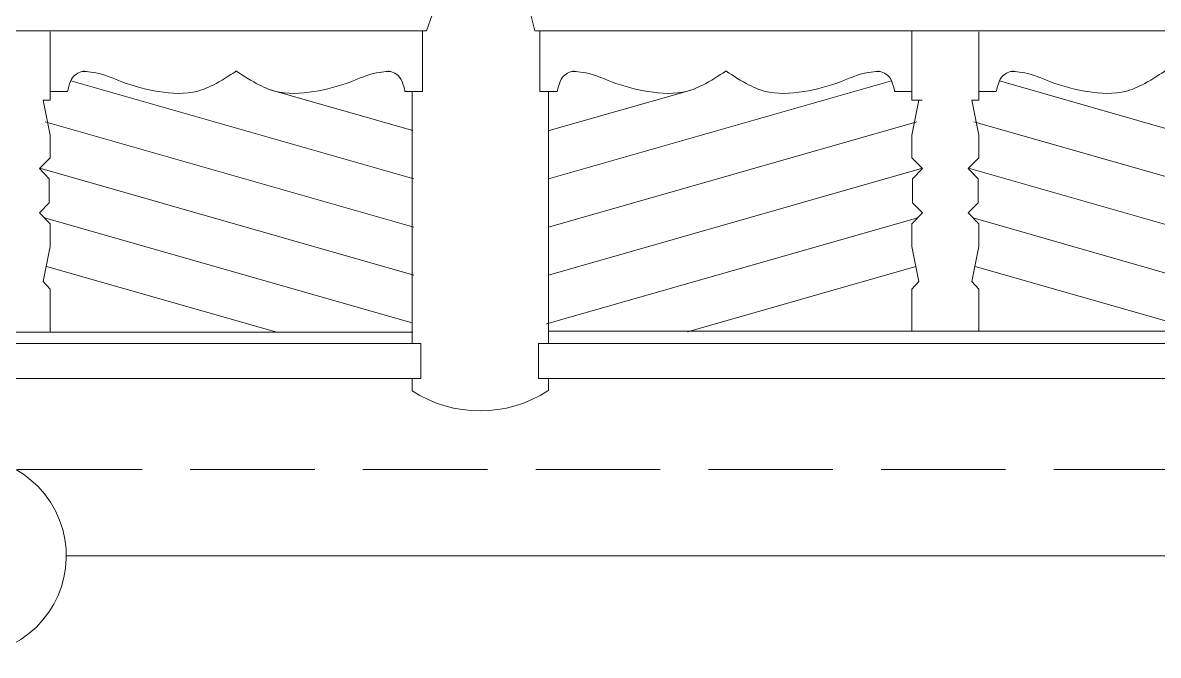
# Model space of a CAD drawing. Header units: millimetres. Extents: x 2399 to 111977, y 1313 to 59551.
# Drawn here: x 66880 to 69452, y 31347 to 32780 of the extents above; entities that cross this region are included whole.
import ezdxf

# ---------------------------------------------------------------- set-up
doc = ezdxf.new("R2010")
doc.units = ezdxf.units.MM
doc.linetypes.add('Невидимая', pattern=[391.222223, 282.222223, -109])
doc.layers.add('main line', color=7, linetype='Continuous', lineweight=13)

msp = doc.modelspace()

# ---------------------------------------------------------------- linework, layer by layer
at = {"layer": 'main line', "color": 7, "linetype": 'Continuous', "lineweight": 13}
for p, q in [((67794.0375, 32761.7402), (67807.3469, 32797.6933)), ((68030.4913, 32797.6933), (68040.1249, 32761.7402)), ((65936.2076, 32761.7402), (67794.0375, 32761.7402)), ((66941.5502, 32759.1498), (66941.5502, 32604.7052)), ((67785.2411, 32762.2018), (67785.2411, 32624.359)), ((68040.1249, 32761.7402), (69897.9548, 32761.7402)), ((68050.9733, 32762.2018), (68050.9733, 32624.359)), ((68894.0117, 32762.2018), (68894.0117, 32604.7052)), ((69045.4675, 32759.1498), (69045.4675, 32604.7052)), ((67765.3621, 32425.9717), (66988.5195, 32648.2451)), ((68070.8523, 32425.9717), (68847.6949, 32648.2451)), ((69869.2794, 32425.9717), (69092.4368, 32648.2451)), ((66941.5502, 32624.359), (66981.3082, 32624.359)), ((67763.5638, 32535.5034), (67439.8525, 32628.125)), ((67785.2411, 32624.359), (67745.4831, 32624.359)), ((67761.7398, 32053.5596), (67761.7398, 32624.359)), ((68050.9733, 32624.359), (68090.7313, 32624.359)), ((68070.8523, 32053.5596), (68070.8523, 32624.359)), ((68072.6506, 32535.5034), (68396.3619, 32628.125)), ((68894.6642, 32624.359), (68854.9062, 32624.359)), ((69045.4675, 32624.359), (69085.2255, 32624.359)), ((66925.9619, 32604.7052), (66941.5502, 32524.96)), ((66925.9619, 32604.7052), (66941.5502, 32604.7052)), ((68909.6, 32604.7052), (68894.0117, 32524.96)), ((68894.0117, 32604.7052), (68916.9455, 32604.7052)), ((69029.8792, 32604.7052), (69045.4675, 32524.96)), ((69029.8792, 32604.7052), (69045.4675, 32604.7052)), ((67765.3621, 32316.9545), (66930.7168, 32555.7667)), ((68070.8523, 32316.9545), (68905.4975, 32555.7667)), ((69869.2794, 32316.9545), (69034.6342, 32555.7667)), ((66941.5502, 32524.96), (66941.5502, 32473.5165)), ((68894.0117, 32524.96), (68894.0117, 32473.5165)), ((69045.4675, 32524.96), (69045.4675, 32473.5165)), ((66941.5502, 32473.5165), (66917.5148, 32450.022)), ((68894.0117, 32473.5165), (68918.0471, 32450.022)), ((69045.4675, 32473.5165), (69021.4322, 32450.022)), ((66917.5148, 32450.022), (66939.9347, 32426.0526)), ((67765.3621, 32207.9374), (66918.2515, 32450.3161)), ((68070.8523, 32207.9374), (68917.9629, 32450.3161)), ((68918.0471, 32450.022), (68895.6272, 32426.0526)), ((69021.4322, 32450.022), (69043.852, 32426.0526)), ((69869.2794, 32207.9374), (69022.1688, 32450.3161)), ((66939.9347, 32426.0526), (66939.9347, 32372.0858)), ((68895.6272, 32426.0526), (68895.6272, 32372.0858)), ((69043.852, 32426.0526), (69043.852, 32372.0858)), ((66917.4194, 32349.5705), (66939.9347, 32372.0858)), ((68918.1425, 32349.5705), (68895.6272, 32372.0858)), ((69021.3367, 32349.5705), (69043.852, 32372.0858)), ((66941.5502, 32324.6219), (66917.4194, 32349.5705)), ((67761.7398, 32099.9566), (66929.0648, 32338.205)), ((68066.0833, 32097.5557), (68907.1496, 32338.205)), ((68894.0117, 32324.6219), (68918.1425, 32349.5705)), ((69045.4675, 32324.6219), (69021.3367, 32349.5705)), ((69865.6571, 32098.8723), (69032.9821, 32338.205)), ((66941.5502, 32273.1785), (66941.5502, 32324.6219)), ((68894.0117, 32273.1785), (68894.0117, 32324.6219)), ((69045.4675, 32273.1785), (69045.4675, 32324.6219)), ((66925.9619, 32193.4333), (66941.5502, 32273.1785)), ((68909.6, 32193.4333), (68894.0117, 32273.1785)), ((69029.8792, 32193.4333), (69045.4675, 32273.1785)), ((67455.2792, 32078.6252), (66933.3631, 32227.958)), ((68385.3637, 32079.8923), (68902.8512, 32227.958)), ((69553.3665, 32080.2933), (69037.2805, 32227.958)), ((66925.9619, 32193.4333), (66941.7437, 32176.672)), ((68909.6, 32193.4333), (68894.0117, 32176.672)), ((69029.8792, 32193.4333), (69045.661, 32176.672)), ((66941.5502, 32176.9358), (66941.5502, 32078.6252)), ((68894.0117, 32176.672), (68894.0117, 32080.8881)), ((69045.4675, 32176.9358), (69045.4675, 32080.8881)), ((68070.8523, 32080.8881), (69865.6704, 32080.8881)), ((65966.935, 32078.6252), (67763.4679, 32078.6252)), ((65944.2776, 32053.5596), (67781.3765, 32053.5596)), ((67781.3765, 32053.5596), (67781.3765, 31973.9084)), ((68048.1949, 32053.5596), (69885.2938, 32053.5596)), ((68048.1949, 32053.5596), (68048.1949, 31973.9084)), ((66372.9742, 31973.9084), (67781.3765, 31973.9084)), ((67761.7398, 31945.7652), (67761.7398, 31973.9084)), ((68048.1949, 31973.9084), (69885.2938, 31973.9084)), ((68070.8523, 31945.7652), (68070.8523, 31973.9084)), ((70202.7583, 31572.0529), (66978.285, 31572.0529))]:
    msp.add_line(p, q, dxfattribs=at)
at = {"layer": 'main line', "color": 7, "linetype": 'Невидимая', "lineweight": 13}
msp.add_line((64911.9605, 31768.0669), (84389.2734, 31768.0669), dxfattribs=at)
at = {"layer": 'main line', "color": 7, "linetype": 'Continuous', "lineweight": 13}
for centre, radius, start, end in [((67915.6249, 32186.44), 285.6658, 237.4055533, 302.5944467), ((66753.285, 31572.0529), 225, 297.0439856, 296.7457516)]:
    msp.add_arc(centre, radius, start, end, dxfattribs=at)
for points, knots in [([(66981.3082, 32624.359), (66981.3082, 32624.359), (66983.0178, 32633.1474), (66985.9219, 32641.5777), (66988.3448, 32648.611), (66991.4752, 32655.5425), (66996.9041, 32660.5994), (67005.9961, 32669.0683), (67019.2614, 32670.5154), (67019.2614, 32670.5154)], [0, 0, 0, 0, 1, 1, 1, 2, 2, 2, 3, 3, 3, 3]), ([(67014.3153, 32669.543), (67014.3153, 32669.543), (67030.145, 32669.5558), (67045.5801, 32666.5272), (67065.8304, 32662.5539), (67084.6792, 32653.6232), (67104.0021, 32646.3042), (67130.9646, 32636.0915), (67158.8938, 32628.6996), (67187.3297, 32623.9766), (67217.04, 32619.0421), (67247.4399, 32617.5467), (67276.4896, 32625.1352), (67293.1648, 32629.4912), (67308.6427, 32637.2523), (67323.6462, 32645.7425), (67344.0282, 32657.2761), (67363.3956, 32670.5154), (67363.3956, 32670.5154)], [0, 0, 0, 0, 1, 1, 1, 2, 2, 2, 3, 3, 3, 4, 4, 4, 5, 5, 5, 6, 6, 6, 6]), ([(67712.476, 32669.543), (67712.476, 32669.543), (67696.6463, 32669.5558), (67681.2111, 32666.5272), (67660.9609, 32662.5539), (67642.1121, 32653.6232), (67622.7892, 32646.3042), (67595.8266, 32636.0915), (67567.8974, 32628.6996), (67539.4616, 32623.9766), (67509.7513, 32619.0421), (67479.3514, 32617.5467), (67450.3017, 32625.1352), (67433.6265, 32629.4912), (67418.1486, 32637.2523), (67403.1451, 32645.7425), (67382.7631, 32657.2761), (67363.3956, 32670.5154), (67363.3956, 32670.5154)], [0, 0, 0, 0, 1, 1, 1, 2, 2, 2, 3, 3, 3, 4, 4, 4, 5, 5, 5, 6, 6, 6, 6]), ([(67745.4831, 32624.359), (67745.4831, 32624.359), (67743.7735, 32633.1474), (67740.8694, 32641.5777), (67738.4465, 32648.611), (67735.3161, 32655.5425), (67729.8872, 32660.5994), (67720.7952, 32669.0683), (67707.5299, 32670.5154), (67707.5299, 32670.5154)], [0, 0, 0, 0, 1, 1, 1, 2, 2, 2, 3, 3, 3, 3]), ([(68090.7313, 32624.359), (68090.7313, 32624.359), (68092.4409, 32633.1474), (68095.345, 32641.5777), (68097.7679, 32648.611), (68100.8983, 32655.5425), (68106.3272, 32660.5994), (68115.4192, 32669.0683), (68128.6845, 32670.5154), (68128.6845, 32670.5154)], [0, 0, 0, 0, 1, 1, 1, 2, 2, 2, 3, 3, 3, 3]), ([(68123.7384, 32669.543), (68123.7384, 32669.543), (68139.5681, 32669.5558), (68155.0032, 32666.5272), (68175.2535, 32662.5539), (68194.1023, 32653.6232), (68213.4252, 32646.3042), (68240.3878, 32636.0915), (68268.317, 32628.6996), (68296.7528, 32623.9766), (68326.4631, 32619.0421), (68356.863, 32617.5467), (68385.9127, 32625.1352), (68402.5879, 32629.4912), (68418.0658, 32637.2523), (68433.0693, 32645.7425), (68453.4513, 32657.2761), (68472.8188, 32670.5154), (68472.8188, 32670.5154)], [0, 0, 0, 0, 1, 1, 1, 2, 2, 2, 3, 3, 3, 4, 4, 4, 5, 5, 5, 6, 6, 6, 6]), ([(68821.8991, 32669.543), (68821.8991, 32669.543), (68806.0694, 32669.5558), (68790.6343, 32666.5272), (68770.384, 32662.5539), (68751.5352, 32653.6232), (68732.2123, 32646.3042), (68705.2497, 32636.0915), (68677.3206, 32628.6996), (68648.8847, 32623.9766), (68619.1744, 32619.0421), (68588.7745, 32617.5467), (68559.7248, 32625.1352), (68543.0496, 32629.4912), (68527.5717, 32637.2523), (68512.5682, 32645.7425), (68492.1862, 32657.2761), (68472.8188, 32670.5154), (68472.8188, 32670.5154)], [0, 0, 0, 0, 1, 1, 1, 2, 2, 2, 3, 3, 3, 4, 4, 4, 5, 5, 5, 6, 6, 6, 6]), ([(68854.9062, 32624.359), (68854.9062, 32624.359), (68853.1966, 32633.1474), (68850.2925, 32641.5777), (68847.8696, 32648.611), (68844.7392, 32655.5425), (68839.3103, 32660.5994), (68830.2183, 32669.0683), (68816.953, 32670.5154), (68816.953, 32670.5154)], [0, 0, 0, 0, 1, 1, 1, 2, 2, 2, 3, 3, 3, 3]), ([(69085.2255, 32624.359), (69085.2255, 32624.359), (69086.9351, 32633.1474), (69089.8392, 32641.5777), (69092.2621, 32648.611), (69095.3925, 32655.5425), (69100.8214, 32660.5994), (69109.9134, 32669.0683), (69123.1787, 32670.5154), (69123.1787, 32670.5154)], [0, 0, 0, 0, 1, 1, 1, 2, 2, 2, 3, 3, 3, 3]), ([(69118.2326, 32669.543), (69118.2326, 32669.543), (69134.0623, 32669.5558), (69149.4974, 32666.5272), (69169.7477, 32662.5539), (69188.5965, 32653.6232), (69207.9194, 32646.3042), (69234.882, 32636.0915), (69262.8112, 32628.6996), (69291.247, 32623.9766), (69320.9573, 32619.0421), (69351.3572, 32617.5467), (69380.4069, 32625.1352), (69397.0821, 32629.4912), (69412.56, 32637.2523), (69427.5635, 32645.7425), (69447.9455, 32657.2761), (69467.313, 32670.5154), (69467.313, 32670.5154)], [0, 0, 0, 0, 1, 1, 1, 2, 2, 2, 3, 3, 3, 4, 4, 4, 5, 5, 5, 6, 6, 6, 6])]:
    msp.add_open_spline(points, degree=3, knots=knots, dxfattribs=at)

doc.saveas('drawing.dxf')
